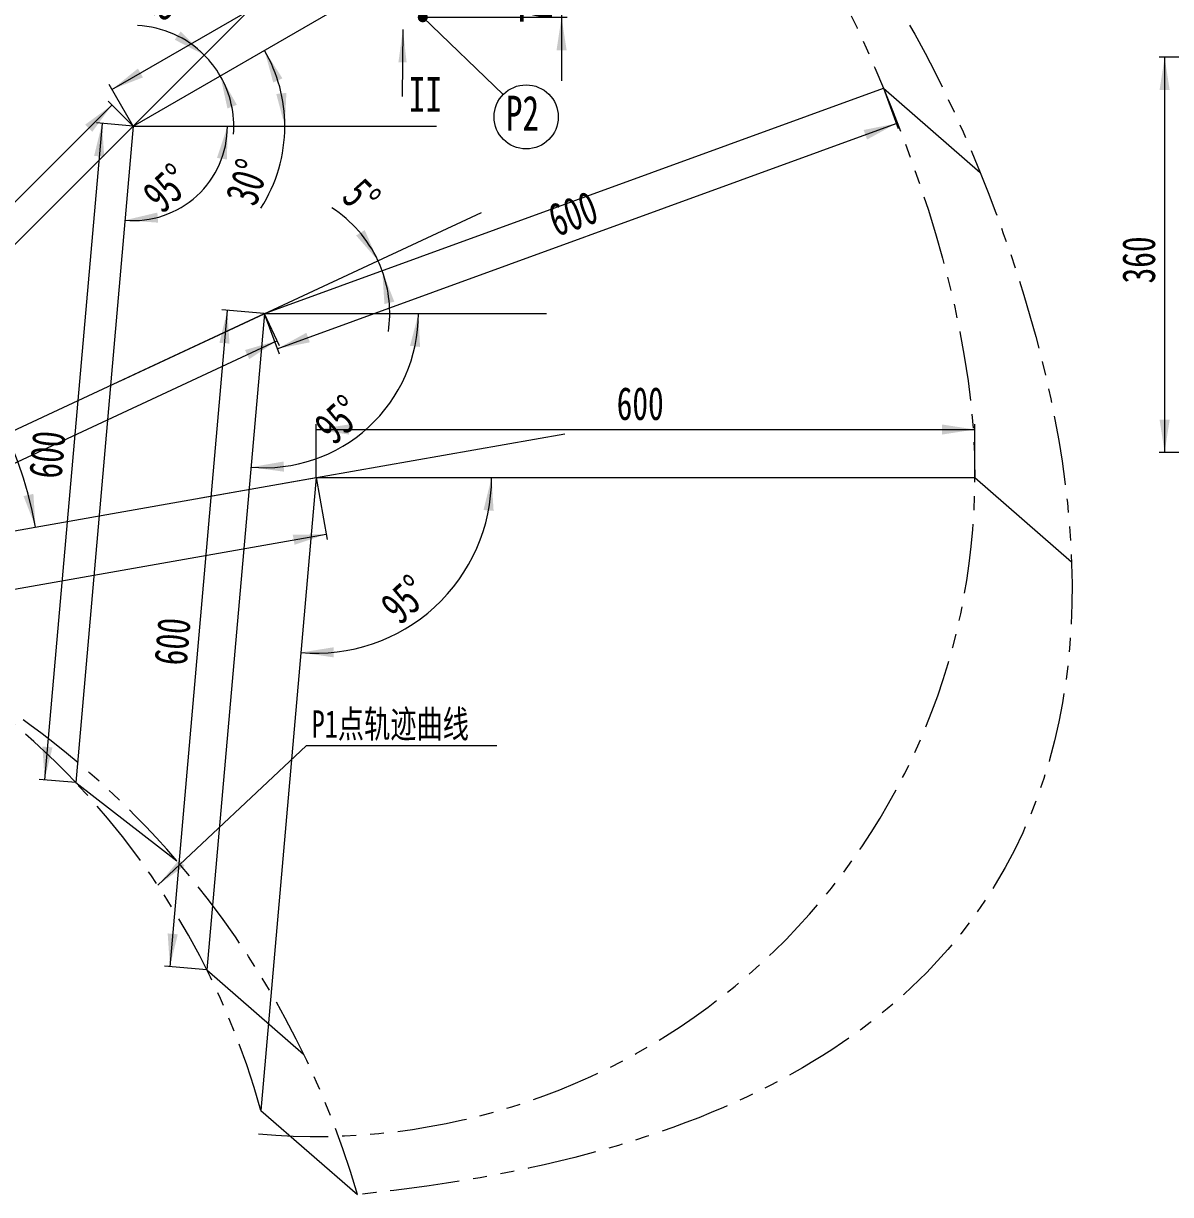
# Paper-space layout '草迹图' of a CAD drawing. Header units: millimetres. Extents: x 0 to 420, y 0 to 297.
# Drawn here: x 140.2 to 244.7, y 135.6 to 242.3 of the extents above; entities that cross this region are included whole.
import ezdxf

# ---------------------------------------------------------------- set-up
doc = ezdxf.new("R2010")
doc.units = ezdxf.units.MM
doc.linetypes.add('PHANTOM', pattern=[12.7, 6.35, -1.27, 1.27, -1.27, 1.27, -1.27])
for name, color, linetype, lineweight in [('双点划线层', 7, 'PHANTOM', 18), ('标注层', 7, 'Continuous', 15), ('细实线层', 7, 'Continuous', 18)]:
    doc.layers.add(name, color=color, linetype=linetype, lineweight=lineweight)
doc.styles.add('SLDTEXTSTYLE0', font='', dxfattribs={"width": 0.7})
doc.styles.add('SLDTEXTSTYLE6', font='', dxfattribs={"width": 0.7})
doc.styles.get('SLDTEXTSTYLE0').set_extended_font_data('宋体')
doc.styles.get('SLDTEXTSTYLE6').set_extended_font_data('宋体')
doc.dimstyles.new('SLDDIMSTYLE0', dxfattribs={"dimtxt": 3, "dimasz": 3, "dimexe": 0, "dimexo": 0.0625, "dimgap": 0.75, "dimtad": 1, "dimdec": 4, "dimlfac": 10, "dimzin": 12, "dimdsep": 46, "dimtxsty": 'SLDTEXTSTYLE6', "dimcen": 0.09, "dimdle": 6, "dimazin": 3, "dimtfac": 1, "dimtdec": 3, "dimtofl": 0, "dimtmove": 0, "dimatfit": 3, "dimfxl": 1, "dimfrac": 2, "dimtolj": 1, "dimarcsym": 0})
doc.dimstyles.new('SLDDIMSTYLE1', dxfattribs={"dimtxt": 3, "dimasz": 3, "dimexe": 0, "dimexo": 0.0625, "dimgap": 0.75, "dimtad": 1, "dimdec": 4, "dimlfac": 10, "dimzin": 12, "dimdsep": 46, "dimtxsty": 'SLDTEXTSTYLE6', "dimcen": 0.09, "dimdle": 6, "dimazin": 3, "dimtfac": 1, "dimtdec": 3, "dimtofl": 0, "dimtmove": 0, "dimatfit": 3, "dimfxl": 1, "dimfrac": 2, "dimtolj": 1, "dimarcsym": 0})
doc.dimstyles.new('SLDDIMSTYLE18', dxfattribs={"dimtxt": 3, "dimasz": 3, "dimexe": 0, "dimexo": 0.0625, "dimgap": 0.75, "dimtad": 1, "dimlfac": 10, "dimrnd": 1e-09, "dimzin": 12, "dimdsep": 46, "dimtxsty": 'SLDTEXTSTYLE6', "dimcen": 0.09, "dimdle": 6, "dimadec": 0, "dimazin": 3, "dimtfac": 1, "dimtdec": 3, "dimtmove": 0, "dimatfit": 0, "dimfxl": 1, "dimfrac": 2, "dimtolj": 1, "dimarcsym": 0})
doc.dimstyles.new('SLDDIMSTYLE5', dxfattribs={"dimtxt": 3, "dimasz": 3, "dimexe": 0, "dimexo": 0.0625, "dimgap": 0.75, "dimtad": 1, "dimdec": 6, "dimlfac": 10, "dimrnd": 1e-09, "dimzin": 12, "dimdsep": 46, "dimtxsty": 'SLDTEXTSTYLE6', "dimcen": 0.09, "dimdle": 6, "dimadec": 0, "dimazin": 3, "dimtfac": 1, "dimtdec": 3, "dimtofl": 0, "dimtmove": 0, "dimatfit": 3, "dimfxl": 1, "dimfrac": 2, "dimtolj": 1, "dimarcsym": 0})

# ---------------------------------------------------------------- blocks, each defined once
blk = doc.blocks.new('*X48')
at = {"layer": '标注层'}
for points in [[(107.78, 208.2), (110.73, 207.48), (110.8, 208.4)], [(120.3, 203.01), (118.31, 205.29), (117.71, 204.59)]]:
    blk.add_hatch(color=256, dxfattribs=at).paths.add_polyline_path(points, flags=0)
blk.add_arc((107.78, 190.48), 17.72, 45, 90, dxfattribs=at)
at = {"layer": '标注层', "insert": (112.81, 211.76), "char_height": 3, "width": 9.7819, "attachment_point": 1, "rotation": 337.5, "style": 'SLDTEXTSTYLE6'}
blk.add_mtext('45%%D', dxfattribs=at)
blk = doc.blocks.new('*X49')
at = {"layer": '标注层'}
for points in [[(162.17, 239.81), (162.96, 236.88), (163.8, 237.26)], [(164.02, 232.9), (164.16, 235.94), (163.24, 235.84)]]:
    blk.add_hatch(color=256, dxfattribs=at).paths.add_polyline_path(points, flags=0)
for start, end in [(0, 30), (327.3587, 0)]:
    blk.add_arc((150.2, 232.9), 13.82, start, end, dxfattribs=at)
at = {"layer": '标注层', "insert": (158.53, 226.44), "char_height": 3, "width": 8.4586, "attachment_point": 1, "rotation": 71.5429, "style": 'SLDTEXTSTYLE6'}
blk.add_mtext('30%%D', dxfattribs=at)
blk = doc.blocks.new('*X50')
at = {"layer": '标注层'}
for points in [[(156.69, 239.39), (154.53, 241.53), (153.99, 240.78)], [(158.15, 237.49), (158.79, 234.52), (159.65, 234.85)]]:
    blk.add_hatch(color=256, dxfattribs=at).paths.add_polyline_path(points, flags=0)
for start, end in [(45, 87.447), (30, 45), (355.4224, 30)]:
    blk.add_arc((150.2, 232.9), 9.17, start, end, dxfattribs=at)
at = {"layer": '标注层', "insert": (152.17, 246.26), "char_height": 3, "width": 9.3931, "attachment_point": 1, "rotation": 336.6091, "style": 'SLDTEXTSTYLE6'}
blk.add_mtext('15%%D', dxfattribs=at)
blk = doc.blocks.new('*X51')
at = {"layer": '标注层'}
for points in [[(117.28, 199.99), (115.23, 202.22), (114.65, 201.5)], [(119.96, 196.16), (120.49, 193.17), (121.36, 193.47)]]:
    blk.add_hatch(color=256, dxfattribs=at).paths.add_polyline_path(points, flags=0)
for start, end in [(45, 69.1112), (25, 45), (0.8888, 25)]:
    blk.add_arc((107.78, 190.48), 13.44, start, end, dxfattribs=at)
at = {"layer": '标注层', "insert": (119.95, 203.27), "char_height": 3, "width": 9.684, "attachment_point": 1, "rotation": 305, "style": 'SLDTEXTSTYLE6'}
blk.add_mtext('20%%D', dxfattribs=at)
blk = doc.blocks.new('*X52')
at = {"layer": '标注层'}
for points in [[(172.51, 220.66), (171.29, 223.44), (170.51, 222.95)], [(172.89, 219.74), (173.09, 216.71), (173.99, 216.92)]]:
    blk.add_hatch(color=256, dxfattribs=at).paths.add_polyline_path(points, flags=0)
for start, end in [(25, 57.499), (20, 25), (351.8273, 20)]:
    blk.add_arc((162.15, 215.84), 11.42, start, end, dxfattribs=at)
at = {"layer": '标注层', "insert": (171.2, 228.43), "char_height": 3, "width": 7.8811, "attachment_point": 1, "rotation": 314.5859, "style": 'SLDTEXTSTYLE6'}
blk.add_mtext('5%%D', dxfattribs=at)
blk = doc.blocks.new('*X53')
at = {"layer": '标注层'}
for points in [[(158.8, 232.9), (157.84, 230.02), (158.75, 229.87)], [(149.45, 224.34), (152.48, 224.12), (152.41, 225.04)]]:
    blk.add_hatch(color=256, dxfattribs=at).paths.add_polyline_path(points, flags=0)
blk.add_arc((150.2, 232.9), 8.59, 265, 360, dxfattribs=at)
at = {"layer": '标注层', "insert": (150.82, 227.06), "char_height": 3, "width": 10.1045, "attachment_point": 1, "rotation": 42.5, "style": 'SLDTEXTSTYLE6'}
blk.add_mtext('95%%D', dxfattribs=at)
blk = doc.blocks.new('*X54')
at = {"layer": '标注层'}
for points in [[(176.19, 215.84), (175.42, 212.9), (176.33, 212.8)], [(160.93, 201.85), (163.94, 201.44), (163.92, 202.37)]]:
    blk.add_hatch(color=256, dxfattribs=at).paths.add_polyline_path(points, flags=0)
blk.add_arc((162.15, 215.84), 14.04, 265, 360, dxfattribs=at)
at = {"layer": '标注层', "insert": (166.45, 205.98), "char_height": 3, "width": 10.1045, "attachment_point": 1, "rotation": 42.5, "style": 'SLDTEXTSTYLE6'}
blk.add_mtext('95%%D', dxfattribs=at)
blk = doc.blocks.new('*X55')
at = {"layer": '标注层'}
for points in [[(189.22, 250.48), (189.68, 253.48), (188.76, 253.48)], [(189.22, 242.82), (188.76, 239.82), (189.68, 239.82)]]:
    blk.add_hatch(color=256, dxfattribs=at).paths.add_polyline_path(points, flags=0)
for p, q in [((189.22, 250.48), (189.22, 256.25)), ((167.78, 250.48), (189.72, 250.48)), ((189.22, 250.48), (189.22, 242.82)), ((176.58, 242.82), (189.72, 242.82)), ((189.22, 242.82), (189.22, 237.05))]:
    blk.add_line(p, q, dxfattribs=at)
at = {"layer": '标注层', "insert": (185.36, 242.28), "char_height": 3, "width": 14.2894, "attachment_point": 1, "rotation": 90, "style": 'SLDTEXTSTYLE6'}
blk.add_mtext('76.57', dxfattribs=at)
blk = doc.blocks.new('*X57')
at = {"layer": '标注层'}
for points in [[(107.78, 224.54), (110.75, 223.94), (110.79, 224.87)], [(141.32, 196.39), (141.12, 199.42), (140.22, 199.22)]]:
    blk.add_hatch(color=256, dxfattribs=at).paths.add_polyline_path(points, flags=0)
blk.add_arc((107.78, 190.48), 34.06, 10, 90, dxfattribs=at)
at = {"layer": '标注层', "insert": (129.48, 221.78), "char_height": 3, "width": 10.1259, "attachment_point": 1, "rotation": 320, "style": 'SLDTEXTSTYLE6'}
blk.add_mtext('80%%D', dxfattribs=at)
blk = doc.blocks.new('*X61')
at = {"layer": '标注层'}
for points in [[(148.27, 234.83), (145.83, 233.04), (146.48, 232.39)], [(105.85, 192.41), (108.29, 194.2), (107.64, 194.85)]]:
    blk.add_hatch(color=256, dxfattribs=at).paths.add_polyline_path(points, flags=0)
for p, q in [((105.85, 192.41), (148.27, 234.83)), ((150.2, 232.9), (147.92, 235.19)), ((107.78, 190.48), (105.49, 192.76))]:
    blk.add_line(p, q, dxfattribs=at)
at = {"layer": '标注层', "insert": (122.47, 214.5), "char_height": 3, "width": 10.1515, "attachment_point": 1, "rotation": 45, "style": 'SLDTEXTSTYLE6'}
blk.add_mtext('600', dxfattribs=at)
blk = doc.blocks.new('*X63')
at = {"layer": '标注层'}
for points in [[(163.3, 213.37), (160.39, 212.52), (160.78, 211.69)], [(108.92, 188.02), (111.84, 188.87), (111.45, 189.7)]]:
    blk.add_hatch(color=256, dxfattribs=at).paths.add_polyline_path(points, flags=0)
for p, q in [((162.15, 215.84), (163.51, 212.92)), ((108.92, 188.02), (163.3, 213.37)), ((107.78, 190.48), (109.13, 187.56))]:
    blk.add_line(p, q, dxfattribs=at)
at = {"layer": '标注层', "insert": (132.1, 203.09), "char_height": 3, "width": 10.1416, "attachment_point": 1, "rotation": 25, "style": 'SLDTEXTSTYLE6'}
blk.add_mtext('600', dxfattribs=at)
blk = doc.blocks.new('*X64')
at = {"layer": '标注层'}
for points in [[(219.7, 233.15), (216.73, 232.56), (217.04, 231.69)], [(163.32, 212.63), (166.3, 213.22), (165.98, 214.09)]]:
    blk.add_hatch(color=256, dxfattribs=at).paths.add_polyline_path(points, flags=0)
for p, q in [((218.54, 236.36), (219.87, 232.68)), ((163.32, 212.63), (219.7, 233.15)), ((162.15, 215.84), (163.49, 212.16))]:
    blk.add_line(p, q, dxfattribs=at)
at = {"layer": '标注层', "insert": (187.73, 225.63), "char_height": 3, "width": 9.9447, "attachment_point": 1, "rotation": 20, "style": 'SLDTEXTSTYLE6'}
blk.add_mtext('600', dxfattribs=at)
blk = doc.blocks.new('*X67')
at = {"layer": '标注层'}
for points in [[(200.23, 266.25), (197.4, 265.15), (197.86, 264.35)], [(148.27, 236.25), (151.1, 237.35), (150.64, 238.15)]]:
    blk.add_hatch(color=256, dxfattribs=at).paths.add_polyline_path(points, flags=0)
for p, q in [((202.16, 262.9), (199.98, 266.69)), ((148.27, 236.25), (200.23, 266.25)), ((150.2, 232.9), (148.02, 236.69))]:
    blk.add_line(p, q, dxfattribs=at)
at = {"layer": '标注层', "insert": (170.05, 253.29), "char_height": 3, "width": 10.2614, "attachment_point": 1, "rotation": 30, "style": 'SLDTEXTSTYLE6'}
blk.add_mtext('600', dxfattribs=at)
blk = doc.blocks.new('*X68')
at = {"layer": '标注层'}
for points in [[(147.37, 233.15), (146.65, 230.2), (147.57, 230.12)], [(142.14, 173.38), (142.86, 176.33), (141.94, 176.41)]]:
    blk.add_hatch(color=256, dxfattribs=at).paths.add_polyline_path(points, flags=0)
for p, q in [((147.37, 233.15), (142.14, 173.38)), ((150.2, 232.9), (146.87, 233.2)), ((144.97, 173.13), (141.64, 173.42))]:
    blk.add_line(p, q, dxfattribs=at)
at = {"layer": '标注层', "insert": (140.68, 200.99), "char_height": 3, "width": 8.4235, "attachment_point": 1, "rotation": 85, "style": 'SLDTEXTSTYLE6'}
blk.add_mtext('600', dxfattribs=at)
blk = doc.blocks.new('*X69')
at = {"layer": '标注层'}
for points in [[(158.78, 216.13), (158.06, 213.18), (158.98, 213.1)], [(153.55, 156.36), (154.27, 159.31), (153.35, 159.39)]]:
    blk.add_hatch(color=256, dxfattribs=at).paths.add_polyline_path(points, flags=0)
for p, q in [((158.78, 216.13), (153.55, 156.36)), ((162.15, 215.84), (158.28, 216.17)), ((156.92, 156.06), (153.05, 156.4))]:
    blk.add_line(p, q, dxfattribs=at)
at = {"layer": '标注层', "insert": (152.08, 183.97), "char_height": 3, "width": 8.4235, "attachment_point": 1, "rotation": 85, "style": 'SLDTEXTSTYLE6'}
blk.add_mtext('600', dxfattribs=at)
blk = doc.blocks.new('*X70')
at = {"layer": '标注层'}
for points in [[(182.85, 200.9), (182.11, 197.95), (183.03, 197.87)], [(165.47, 184.97), (168.47, 184.53), (168.47, 185.45)]]:
    blk.add_hatch(color=256, dxfattribs=at).paths.add_polyline_path(points, flags=0)
blk.add_arc((166.86, 200.9), 15.99, 265, 0, dxfattribs=at)
at = {"layer": '标注层', "insert": (172.48, 189.6), "char_height": 3, "width": 10.1045, "attachment_point": 1, "rotation": 42.5, "style": 'SLDTEXTSTYLE6'}
blk.add_mtext('95%%D', dxfattribs=at)
blk = doc.blocks.new('*X71')
at = {"layer": '标注层'}
for points in [[(166.86, 205.28), (169.86, 204.82), (169.86, 205.74)], [(226.86, 205.28), (223.86, 205.74), (223.86, 204.82)]]:
    blk.add_hatch(color=256, dxfattribs=at).paths.add_polyline_path(points, flags=0)
for p, q in [((166.86, 200.9), (166.86, 205.78)), ((166.86, 205.28), (226.86, 205.28)), ((226.86, 200.9), (226.86, 205.78))]:
    blk.add_line(p, q, dxfattribs=at)
at = {"layer": '标注层', "insert": (194.24, 209.15), "char_height": 3, "width": 8.4235, "attachment_point": 1, "style": 'SLDTEXTSTYLE6'}
blk.add_mtext('600', dxfattribs=at)
blk = doc.blocks.new('*X72')
at = {"layer": '标注层'}
for points in [[(167.77, 195.75), (164.74, 195.69), (164.9, 194.78)], [(108.68, 185.33), (111.72, 185.4), (111.56, 186.31)]]:
    blk.add_hatch(color=256, dxfattribs=at).paths.add_polyline_path(points, flags=0)
for p, q in [((166.86, 200.9), (167.86, 195.26)), ((108.68, 185.33), (167.77, 195.75)), ((107.78, 190.48), (108.77, 184.84))]:
    blk.add_line(p, q, dxfattribs=at)
at = {"layer": '标注层', "insert": (134.98, 193.9), "char_height": 3, "width": 9.3257, "attachment_point": 1, "rotation": 10, "style": 'SLDTEXTSTYLE6'}
blk.add_mtext('600', dxfattribs=at)
blk = doc.blocks.new('SW_NOTE_6')
at = {"layer": '标注层', "color": 0}
blk.add_circle((2.11, -2.03), 2.92, dxfattribs=at)
at = {"layer": '标注层', "color": 0, "insert": (1.77, -0.1), "char_height": 3.175, "width": 5.8108, "attachment_point": 2, "style": 'SLDTEXTSTYLE6'}
blk.add_mtext('P2', dxfattribs=at)
blk = doc.blocks.new('*X78')
at = {"layer": '标注层', "linetype": 'Continuous'}
h = blk.add_hatch(color=0, dxfattribs=at)
edge = h.paths.add_edge_path(flags=0)
edge.add_arc((-7.31, 7.04), 0.462, 0, 360)
at = {"layer": '标注层', "color": 0, "linetype": 'Continuous'}
blk.add_line((-7.31, 7.04), (0, 0), dxfattribs=at)
at = {"layer": '标注层', "color": 0}
blk.add_line((0, 0), (0, 0), dxfattribs=at)
blk = doc.blocks.new('SW_NOTE_7')
at = {"layer": '标注层', "color": 0, "insert": (0.61, 1.78), "char_height": 3.175, "width": 5.1651, "attachment_point": 1, "style": 'SLDTEXTSTYLE6'}
blk.add_mtext('II', dxfattribs=at)
blk = doc.blocks.new('*X80')
at = {"layer": '标注层', "linetype": 'Continuous'}
blk.add_hatch(color=0, dxfattribs=at).paths.add_polyline_path([(0.07, 6.1), (0.41, 3.1), (-0.34, 3.1)], flags=0)
at = {"layer": '标注层', "color": 0, "linetype": 'Continuous'}
blk.add_line((0.07, 6.1), (0, 0), dxfattribs=at)
at = {"layer": '标注层', "color": 0}
blk.add_line((0, 0), (0, 0), dxfattribs=at)
blk = doc.blocks.new('SW_NOTE_8')
at = {"layer": '标注层', "color": 0}
blk.add_line((17.34, 0), (0, 0), dxfattribs=at)
at = {"layer": '标注层', "color": 0, "insert": (0.49, 3.23), "char_height": 2.5, "width": 29.5642, "attachment_point": 1, "style": 'SLDTEXTSTYLE0'}
blk.add_mtext('P1点轨迹曲线', dxfattribs=at)
blk = doc.blocks.new('*X82')
at = {"layer": '标注层', "linetype": 'Continuous'}
blk.add_hatch(color=0, dxfattribs=at).paths.add_polyline_path([(-13.52, -12.71), (-11.59, -10.39), (-11.08, -10.93)], flags=0)
at = {"layer": '标注层', "color": 0, "linetype": 'Continuous'}
blk.add_line((-13.52, -12.71), (0, 0), dxfattribs=at)
at = {"layer": '标注层', "color": 0}
blk.add_line((0, 0), (0, 0), dxfattribs=at)
blk = doc.blocks.new('*X92')
at = {"layer": '标注层'}
for points in [[(244.14, 239.19), (243.68, 236.19), (244.6, 236.19)], [(244.14, 203.19), (244.6, 206.19), (243.68, 206.19)]]:
    blk.add_hatch(color=256, dxfattribs=at).paths.add_polyline_path(points, flags=0)
for p, q in [((259.59, 239.19), (243.64, 239.19)), ((244.14, 239.19), (244.14, 203.19)), ((259.59, 203.19), (243.64, 203.19))]:
    blk.add_line(p, q, dxfattribs=at)
at = {"layer": '标注层', "insert": (240.27, 218.58), "char_height": 3, "width": 8.3531, "attachment_point": 1, "rotation": 90, "style": 'SLDTEXTSTYLE6'}
blk.add_mtext('360', dxfattribs=at)

psp = doc.layouts.new('草迹图')

# ---------------------------------------------------------------- linework, layer by layer
at = {"layer": '双点划线层'}
for centre, radius, start, end in [((166.86362302, 200.89693049), 60, 265, 360), ((93.79062293, 124.57583487), 70.55020438, 43.492581927, 60.8403098328), ((92.87167119, 113.20099012), 80.91306063, 40.7228451097, 56.6818918894), ((93.79062293, 124.57583487), 70.55020438, 15.358773681, 43.492581927), ((92.87167119, 113.20099012), 80.91306063, 16.0745465225, 40.7228451097)]:
    psp.add_arc(centre, radius, start, end, dxfattribs=at)
for points, knots in [([(122.50969432, 274.04174867), (148.45952084, 285.70224501), (196.23749045, 280.46419017), (220.31010691, 235.21417352), (226.86362302, 212.55913477), (226.86362302, 200.89693049)], [0, 0, 0, 0, 89.296800262, 123.2599750438, 163.0143961453, 163.0143961453, 163.0143961453, 163.0143961453]), ([(131.30969432, 266.38465067), (155.30711471, 277.9359228), (204.73690179, 273.34703004), (243.29252316, 201.31727091), (242.65767526, 142.88044496), (170.62121366, 135.60482969)], [0, 0, 0, 0, 101.4794959492, 139.2948273943, 288.8179804275, 288.8179804275, 288.8179804275, 288.8179804275])]:
    psp.add_open_spline(points, degree=3, knots=knots, dxfattribs=at)
at = {"layer": '标注层'}
for p, q in [((150.20156471, 232.9044467), (162.58611949, 245.28900147)), ((162.15366407, 215.83515372), (218.5352768, 236.35638251)), ((150.20156471, 232.9044467), (177.83810659, 232.9044467)), ((149.04837403, 209.72405661), (181.91761755, 225.05123658)), ((107.77515784, 190.47803983), (162.15366407, 215.83515372)), ((162.15366407, 215.83515372), (187.83465211, 215.83515372)), ((156.36248434, 199.04529641), (189.52710198, 204.8931133)), ((166.86362302, 200.89693049), (187.1513964, 200.89693049))]:
    psp.add_line(p, q, dxfattribs=at)
at = {"layer": '细实线层'}
for p, q in [((150.20156471, 232.9044467), (202.1632117, 262.90451757)), ((218.5352768, 236.35638251), (227.3352768, 228.69928451)), ((107.77515784, 190.47803983), (150.20156471, 232.9044467)), ((150.20156471, 232.9044467), (144.97222015, 173.13276481)), ((162.15366407, 215.83515372), (156.92431527, 156.06342339)), ((107.77515784, 190.47803983), (166.86362302, 200.89693049)), ((166.86362302, 200.89693049), (161.82121366, 143.26192769)), ((166.86362302, 200.89693049), (226.86362302, 200.89693049)), ((226.86362302, 200.89693049), (235.66362302, 193.23983249)), ((144.97222015, 173.13276481), (154.19359793, 165.98872243)), ((156.92431527, 156.06342339), (165.72431527, 148.40632539)), ((161.82121366, 143.26192769), (170.62121366, 135.60482969))]:
    psp.add_line(p, q, dxfattribs=at)

# ---------------------------------------------------------------- block references
at = {"layer": '标注层'}
for name, p in [('*X78', (183.88762399, 235.78125197)), ('*X80', (174.70091848, 235.60849799)), ('SW_NOTE_7', (174.70091848, 235.60849799)), ('SW_NOTE_6', (183.88762399, 235.78125197)), ('SW_NOTE_8', (165.97531573, 176.48220417)), ('*X82', (165.97531573, 176.48220417))]:
    psp.add_blockref(name, p, dxfattribs=at)

# ---------------------------------------------------------------- dimensions: what is measured, and where the dimension line sits
for base, p1, p2, angle, dimstyle, picture, middle in [((200.2298890026, 266.2531307176), (150.2015647136, 232.9044466985), (202.163211702, 262.9045175748), 30, 'SLDDIMSTYLE5', '*X67', (174.2490655084, 251.2530952794)), ((189.22308824, 242.82094183), (167.77515784, 250.47803983), (176.57515784, 242.82094183), 90, 'SLDDIMSTYLE18', '*X55', (189.22308824, 246.64949083)), ((244.14102324, 203.19404145), (259.58507323, 239.19404145), (259.58507323, 203.19404145), 90, 'SLDDIMSTYLE5', '*X92', (244.14102324, 221.19404145)), ((219.7028125909, 233.1486042923), (162.1536640712, 215.8351537209), (218.5352768, 236.3563825141), 20, 'SLDDIMSTYLE5', '*X64', (191.5120062265, 222.8879898957)), ((148.2730432374, 234.8329681747), (107.7751578423, 190.4780398274), (150.2015647136, 232.9044466985), 45, 'SLDDIMSTYLE5', '*X61', (127.0598398018, 213.6197647391)), ((142.1415760554, 173.3804140817), (150.2015647136, 232.9044466985), (144.9722201487, 173.132764813), 85, 'SLDDIMSTYLE5', '*X68', (144.7562483379, 203.2662550244)), ((163.3016214823, 213.3733511084), (107.7751578423, 190.4780398274), (162.1536640712, 215.8351537209), 25, 'SLDDIMSTYLE5', '*X63', (136.1123683678, 200.6947941616)), ((153.5506256615, 156.358582989), (162.1536640712, 215.8351537209), (156.9243152683, 156.0634233942), 85, 'SLDDIMSTYLE5', '*X69', (156.165300063, 186.2444481524)), ((167.7707672067, 195.7522601713), (107.7751578423, 190.4780398274), (166.8636230231, 200.8969304874), 10, 'SLDDIMSTYLE5', '*X72', (138.2265346163, 190.5428148413))]:
    dim = psp.add_linear_dim(base=base, p1=p1, p2=p2, angle=angle, dimstyle=dimstyle, override={"dimsah": 1, "dimtzin": 12}, dxfattribs=at)
    dim.commit()
    dim.dimension.update_dxf_attribs({"geometry": picture, "text_midpoint": middle, "dimtype": 160})
for base, line1, line2, dimstyle, picture, middle in [((163.545862, 236.48004038), ((177.83810659, 232.9044467), (150.20156471, 232.9044467)), ((202.1632117, 262.90451757), (150.20156471, 232.9044467)), 'SLDDIMSTYLE0', '*X49', (163.30596281, 228.53067364)), ((157.47946596, 238.48897674), ((202.1632117, 262.90451757), (150.20156471, 232.9044467)), ((162.58611949, 245.28900147), (150.20156471, 232.9044467)), 'SLDDIMSTYLE0', '*X50', (153.84350045, 241.32413354)), ((114.55516222, 206.84641835), ((107.77515784, 190.47803983), (150.20156471, 232.9044467)), ((107.77515784, 250.47803983), (107.77515784, 190.47803983)), 'SLDDIMSTYLE0', '*X48', (114.55516222, 206.84641835)), ((129.66765882, 216.56850652), ((107.77515784, 190.47803983), (166.86362302, 200.89693049)), ((107.77515784, 250.47803983), (107.77515784, 190.47803983)), 'SLDDIMSTYLE0', '*X57', (129.66765882, 216.56850652)), ((172.70626828, 220.2061855), ((218.5352768, 236.35638251), (162.15366407, 215.83515372)), ((181.91761755, 225.05123658), (149.04837403, 209.72405661)), 'SLDDIMSTYLE0', '*X52', (170.28843895, 223.85318416)), ((156.00772272, 226.56813711), ((177.83810659, 232.9044467), (150.20156471, 232.9044467)), ((144.97222015, 173.13276481), (150.20156471, 232.9044467)), 'SLDDIMSTYLE1', '*X53', (156.00772272, 226.56813711)), ((118.78862448, 198.18975219), ((150.20156471, 232.9044467), (107.77515784, 190.47803983)), ((162.15366407, 215.83515372), (107.77515784, 190.47803983)), 'SLDDIMSTYLE0', '*X51', (118.78862448, 198.18975219)), ((171.636802, 205.48612468), ((187.83465211, 215.83515372), (162.15366407, 215.83515372)), ((156.92431527, 156.06342339), (162.15366407, 215.83515372)), 'SLDDIMSTYLE0', '*X54', (171.636802, 205.48612468)), ((177.66363025, 189.11079079), ((226.86362302, 200.89693049), (166.86362302, 200.89693049)), ((161.82121366, 143.26192769), (166.86362302, 200.89693049)), 'SLDDIMSTYLE0', '*X70', (177.66363025, 189.11079079))]:
    dim = psp.add_angular_dim_2l(base=base, line1=line1, line2=line2, dimstyle=dimstyle, override={"dimtad": 1, "dimtih": 0, "dimtoh": 0, "dimsah": 1, "dimtdec": 2, "dimtzin": 12}, dxfattribs=at)
    dim.commit()
    dim.dimension.update_dxf_attribs({"geometry": picture, "text_midpoint": middle, "dimtype": 162})
dim = psp.add_linear_dim(base=(226.8636230231, 205.2824561157), p1=(166.8636230231, 200.8969304874), p2=(226.8636230231, 200.8969304874), dimstyle='SLDDIMSTYLE5', override={"dimsah": 1, "dimtzin": 12}, dxfattribs=at)
dim.commit()
dim.dimension.update_dxf_attribs({"geometry": '*X71', "text_midpoint": (196.8636230231, 205.2824561157), "dimtype": 160})

doc.saveas('drawing.dxf')
